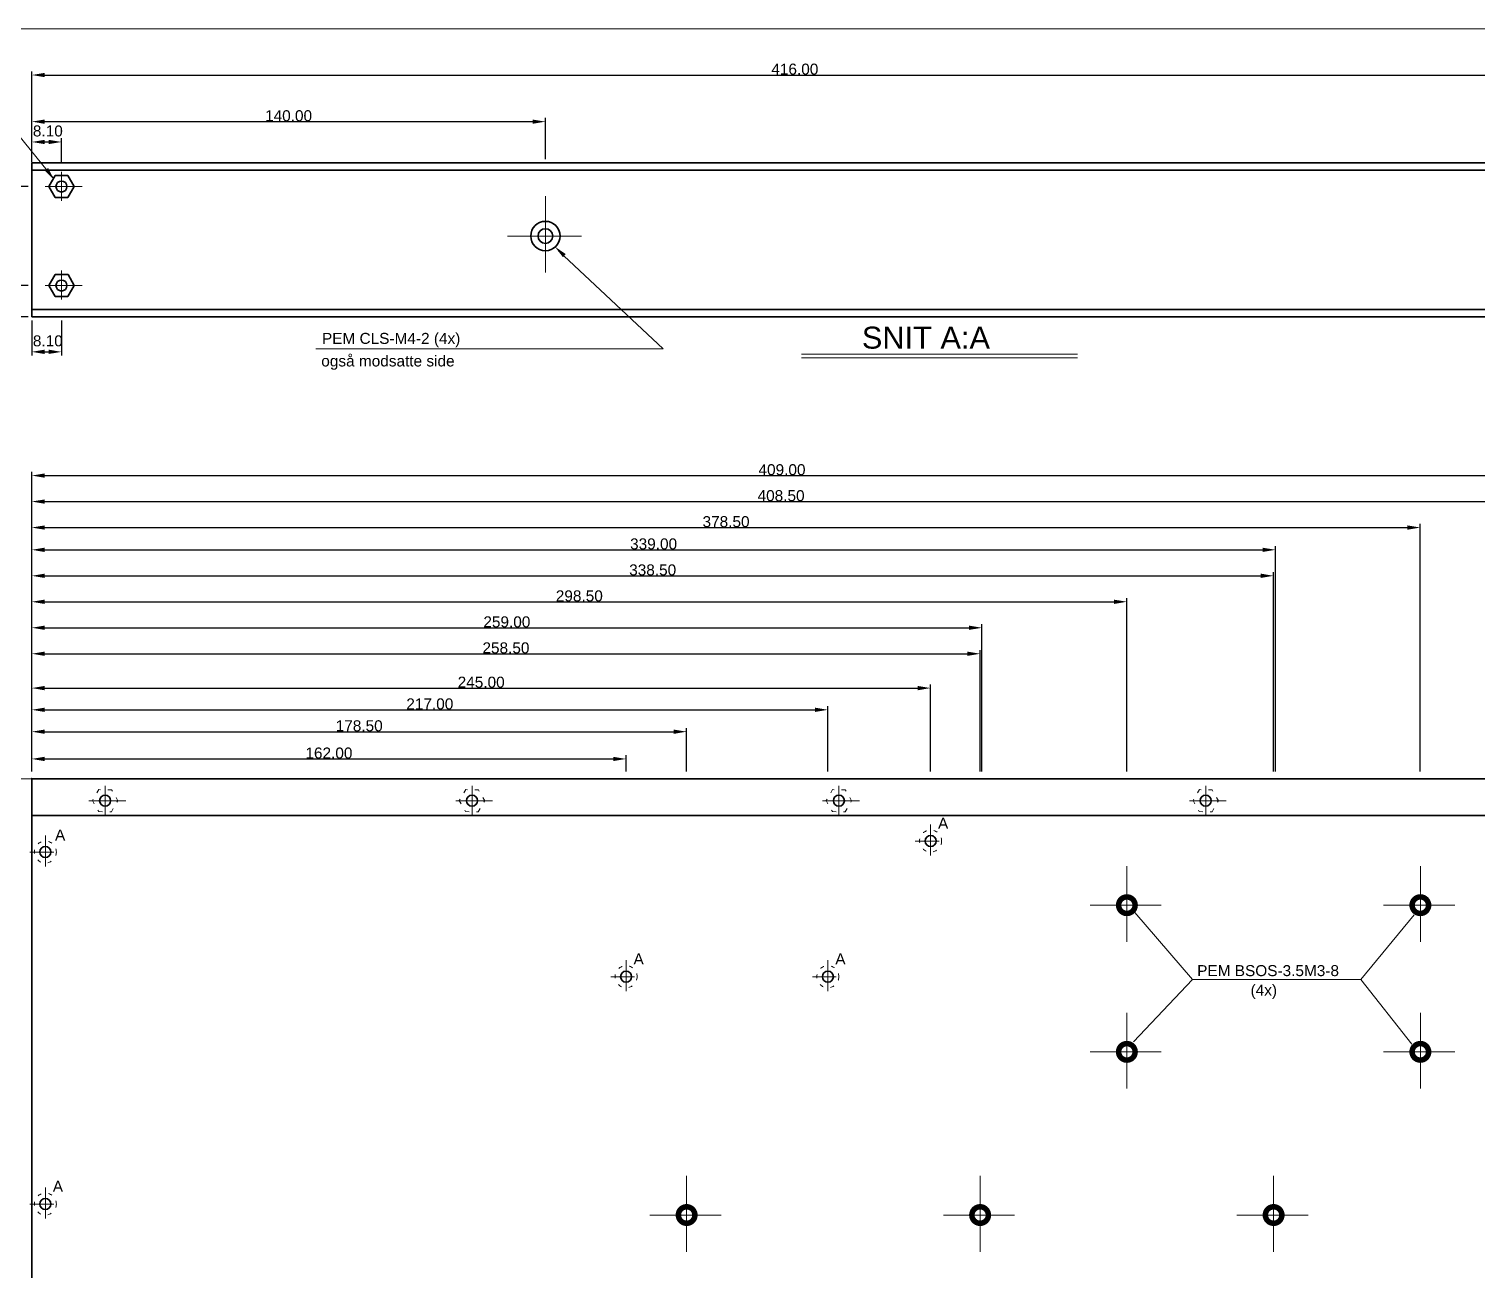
# Model space of a CAD drawing. Extents: x 20 to 965, y 10 to 705.
# Drawn here: x 358.3 to 753, y 366.5 to 705 of the extents above; entities that cross this region are included whole.
import ezdxf

# ---------------------------------------------------------------- set-up
doc = ezdxf.new("R2010")
doc.units = 0
doc.header["$MEASUREMENT"] = 0
doc.linetypes.add('SKJUL1', pattern=[3, 1, -2])
doc.layers.get('0').update_dxf_attribs({"linetype": 'CONTINUOUS'})
doc.layers.get('DEFPOINTS').update_dxf_attribs({"linetype": 'CONTINUOUS'})
for name, color, linetype, lineweight in [('110-1', 10, 'CONTINUOUS', 20), ('110-1M', 3, 'CONTINUOUS', 35), ('110-2DIM', 1, 'CONTINUOUS', 13)]:
    doc.layers.add(name, color=color, linetype=linetype, lineweight=lineweight)
doc.styles.get("Standard").update_dxf_attribs({"font": 'ARIAL.TTF'})
doc.dimstyles.get("Standard").update_dxf_attribs({"dimtxt": 0.18, "dimasz": 0.18, "dimexe": 0.18, "dimexo": 0.0625, "dimgap": 0.09, "dimtad": 0, "dimtih": 1, "dimtoh": 1, "dimdec": 4, "dimzin": 0, "dimdsep": 46, "dimtxsty": 'Standard', "dimcen": 0.09, "dimadec": 0, "dimazin": 0, "dimtfac": 1, "dimtdec": 4, "dimtofl": 0, "dimtmove": 0, "dimatfit": 3, "dimfxl": 0, "dimtolj": 1, "dimtzin": 0, "dimarcsym": 0})

# ---------------------------------------------------------------- blocks, each defined once
blk = doc.blocks.new('*D3')
at = {"color": 0, "linetype": 'ByBlock'}
for p, q in [((305.07, 647.18), (305.07, 637.59)), ((313.17, 647.18), (313.17, 637.59)), ((308.57, 638.59), (309.67, 638.59))]:
    blk.add_line(p, q, dxfattribs=at)
for points in [[(308.57, 638.01), (308.57, 639.18), (305.07, 638.59)], [(309.67, 638.01), (309.67, 639.18), (313.17, 638.59)]]:
    blk.add_solid(points, dxfattribs=at)
at = {"layer": 'DEFPOINTS', "color": 0, "linetype": 'ByBlock'}
for p in [(305.07, 648.18), (313.17, 648.18), (313.17, 638.59)]:
    blk.add_point(p, dxfattribs=at)
at = {"color": 0, "linetype": 'ByBlock'}
blk.add_text('8.10', height=3, dxfattribs=at).set_placement((305.37, 640.09))
blk = doc.blocks.new('*D4')
at = {"color": 0, "linetype": 'ByBlock'}
for p, q in [((305.07, 691.18), (305.07, 697.7)), ((308.57, 696.7), (309.67, 696.7)), ((313.17, 691.18), (313.17, 697.7))]:
    blk.add_line(p, q, dxfattribs=at)
for points in [[(308.57, 696.12), (308.57, 697.28), (305.07, 696.7)], [(309.67, 696.12), (309.67, 697.28), (313.17, 696.7)]]:
    blk.add_solid(points, dxfattribs=at)
at = {"layer": 'DEFPOINTS', "color": 0, "linetype": 'ByBlock'}
for p in [(313.17, 696.7), (305.07, 690.18), (313.17, 690.18)]:
    blk.add_point(p, dxfattribs=at)
at = {"color": 0, "linetype": 'ByBlock'}
blk.add_text('8.10', height=3, dxfattribs=at).set_placement((305.37, 698.2))
blk = doc.blocks.new('*D5')
at = {"color": 0, "linetype": 'ByBlock'}
for p, q in [((304.07, 626.68), (293.22, 626.68)), ((294.22, 621.68), (294.22, 623.18)), ((304.07, 618.18), (293.22, 618.18))]:
    blk.add_line(p, q, dxfattribs=at)
for points in [[(294.8, 623.18), (293.63, 623.18), (294.22, 626.68)], [(294.8, 621.68), (293.63, 621.68), (294.22, 618.18)]]:
    blk.add_solid(points, dxfattribs=at)
at = {"layer": 'DEFPOINTS', "color": 0, "linetype": 'ByBlock'}
for p in [(294.22, 626.68), (305.07, 626.68), (305.07, 618.18)]:
    blk.add_point(p, dxfattribs=at)
at = {"color": 0, "linetype": 'ByBlock'}
blk.add_text('8.50', height=3, rotation=90, dxfattribs=at).set_placement((292.72, 618.18))
blk = doc.blocks.new('*D58')
at = {"layer": '110-2DIM', "color": 0, "lineweight": -2}
for p, q in [((358.07, 662.03), (341.47, 662.03)), ((342.47, 630.03), (342.47, 658.53)), ((358.07, 626.53), (341.47, 626.53))]:
    blk.add_line(p, q, dxfattribs=at)
at = {"layer": '110-2DIM', "color": 0}
for points in [[(341.89, 658.53), (343.06, 658.53), (342.47, 662.03)], [(341.89, 630.03), (343.06, 630.03), (342.47, 626.53)]]:
    blk.add_solid(points, dxfattribs=at)
at = {"layer": 'DEFPOINTS', "color": 0}
for p in [(342.47, 662.03), (359.07, 662.03), (359.07, 626.53)]:
    blk.add_point(p, dxfattribs=at)
at = {"layer": '110-2DIM', "color": 0, "insert": (340.88, 644.28), "char_height": 3, "attachment_point": 5, "rotation": 90}
blk.add_mtext('\\A1;35.50', dxfattribs=at)
blk = doc.blocks.new('*D56')
at = {"layer": '110-2DIM', "color": 0, "lineweight": -2}
for p, q in [((359.07, 669.53), (359.07, 680.72)), ((362.57, 679.72), (495.57, 679.72)), ((499.07, 669.53), (499.07, 680.72))]:
    blk.add_line(p, q, dxfattribs=at)
at = {"layer": '110-2DIM', "color": 0}
for points in [[(362.57, 680.3), (362.57, 679.13), (359.07, 679.72)], [(495.57, 680.3), (495.57, 679.13), (499.07, 679.72)]]:
    blk.add_solid(points, dxfattribs=at)
at = {"layer": 'DEFPOINTS', "color": 0}
for p in [(499.07, 679.72), (359.07, 668.53), (499.07, 668.53)]:
    blk.add_point(p, dxfattribs=at)
at = {"layer": '110-2DIM', "color": 0, "insert": (429.07, 681.31), "char_height": 3, "attachment_point": 5}
blk.add_mtext('\\A1;140.00', dxfattribs=at)
blk = doc.blocks.new('*D55')
at = {"layer": '110-2DIM', "color": 0, "lineweight": -2}
for p, q in [((359.07, 669.53), (359.07, 693.43)), ((362.57, 692.43), (771.57, 692.43)), ((775.07, 669.53), (775.07, 693.43))]:
    blk.add_line(p, q, dxfattribs=at)
at = {"layer": '110-2DIM', "color": 0}
for points in [[(362.57, 693.02), (362.57, 691.85), (359.07, 692.43)], [(771.57, 693.02), (771.57, 691.85), (775.07, 692.43)]]:
    blk.add_solid(points, dxfattribs=at)
at = {"layer": 'DEFPOINTS', "color": 0}
for p in [(775.07, 692.43), (359.07, 668.53), (775.07, 668.53)]:
    blk.add_point(p, dxfattribs=at)
at = {"layer": '110-2DIM', "color": 0, "insert": (567.07, 694.02), "char_height": 3, "attachment_point": 5}
blk.add_mtext('\\A1;416.00', dxfattribs=at)
blk = doc.blocks.new('*D26')
at = {"layer": '110-2DIM', "color": 0, "lineweight": -2}
for p, q in [((359.07, 502.53), (359.07, 514.35)), ((362.57, 513.35), (534.07, 513.35)), ((537.57, 502.53), (537.57, 514.35))]:
    blk.add_line(p, q, dxfattribs=at)
at = {"layer": '110-2DIM', "color": 0}
for points in [[(362.57, 513.93), (362.57, 512.76), (359.07, 513.35)], [(534.07, 513.93), (534.07, 512.76), (537.57, 513.35)]]:
    blk.add_solid(points, dxfattribs=at)
at = {"layer": 'DEFPOINTS', "color": 0}
for p in [(537.57, 513.35), (359.07, 501.53), (537.57, 501.53)]:
    blk.add_point(p, dxfattribs=at)
at = {"layer": '110-2DIM', "color": 0, "insert": (448.32, 514.94), "char_height": 3, "attachment_point": 5}
blk.add_mtext('\\A1;178.50', dxfattribs=at)
blk = doc.blocks.new('*D25')
at = {"layer": '110-2DIM', "color": 0, "lineweight": -2}
for p, q in [((359.07, 502.53), (359.07, 535.6)), ((362.57, 534.6), (614.07, 534.6)), ((617.57, 502.53), (617.57, 535.6))]:
    blk.add_line(p, q, dxfattribs=at)
at = {"layer": '110-2DIM', "color": 0}
for points in [[(362.57, 535.19), (362.57, 534.02), (359.07, 534.6)], [(614.07, 535.19), (614.07, 534.02), (617.57, 534.6)]]:
    blk.add_solid(points, dxfattribs=at)
at = {"layer": 'DEFPOINTS', "color": 0}
for p in [(617.57, 534.6), (359.07, 501.53), (617.57, 501.53)]:
    blk.add_point(p, dxfattribs=at)
at = {"layer": '110-2DIM', "color": 0, "insert": (488.32, 536.19), "char_height": 3, "attachment_point": 5}
blk.add_mtext('\\A1;258.50', dxfattribs=at)
blk = doc.blocks.new('*D24')
at = {"layer": '110-2DIM', "color": 0, "lineweight": -2}
for p, q in [((359.07, 502.53), (359.07, 542.69)), ((362.57, 541.69), (614.57, 541.69)), ((618.07, 502.53), (618.07, 542.69))]:
    blk.add_line(p, q, dxfattribs=at)
at = {"layer": '110-2DIM', "color": 0}
for points in [[(362.57, 542.27), (362.57, 541.11), (359.07, 541.69)], [(614.57, 542.27), (614.57, 541.11), (618.07, 541.69)]]:
    blk.add_solid(points, dxfattribs=at)
at = {"layer": 'DEFPOINTS', "color": 0}
for p in [(618.07, 541.69), (359.07, 501.53), (618.07, 501.53)]:
    blk.add_point(p, dxfattribs=at)
at = {"layer": '110-2DIM', "color": 0, "insert": (488.57, 543.28), "char_height": 3, "attachment_point": 5}
blk.add_mtext('\\A1;259.00', dxfattribs=at)
blk = doc.blocks.new('*D23')
at = {"layer": '110-2DIM', "color": 0, "lineweight": -2}
for p, q in [((359.07, 502.53), (359.07, 549.78)), ((362.57, 548.78), (654.07, 548.78)), ((657.57, 502.53), (657.57, 549.78))]:
    blk.add_line(p, q, dxfattribs=at)
at = {"layer": '110-2DIM', "color": 0}
for points in [[(362.57, 549.36), (362.57, 548.19), (359.07, 548.78)], [(654.07, 549.36), (654.07, 548.19), (657.57, 548.78)]]:
    blk.add_solid(points, dxfattribs=at)
at = {"layer": 'DEFPOINTS', "color": 0}
for p in [(657.57, 548.78), (359.07, 501.53), (657.57, 501.53)]:
    blk.add_point(p, dxfattribs=at)
at = {"layer": '110-2DIM', "color": 0, "insert": (508.32, 550.37), "char_height": 3, "attachment_point": 5}
blk.add_mtext('\\A1;298.50', dxfattribs=at)
blk = doc.blocks.new('*D22')
at = {"layer": '110-2DIM', "color": 0, "lineweight": -2}
for p, q in [((359.07, 502.53), (359.07, 556.86)), ((697.57, 502.53), (697.57, 556.86)), ((362.57, 555.86), (694.07, 555.86))]:
    blk.add_line(p, q, dxfattribs=at)
at = {"layer": '110-2DIM', "color": 0}
for points in [[(362.57, 556.45), (362.57, 555.28), (359.07, 555.86)], [(694.07, 556.45), (694.07, 555.28), (697.57, 555.86)]]:
    blk.add_solid(points, dxfattribs=at)
at = {"layer": 'DEFPOINTS', "color": 0}
for p in [(697.57, 555.86), (359.07, 501.53), (697.57, 501.53)]:
    blk.add_point(p, dxfattribs=at)
at = {"layer": '110-2DIM', "color": 0, "insert": (528.32, 557.45), "char_height": 3, "attachment_point": 5}
blk.add_mtext('\\A1;338.50', dxfattribs=at)
blk = doc.blocks.new('*D21')
at = {"layer": '110-2DIM', "color": 0, "lineweight": -2}
for p, q in [((359.07, 502.53), (359.07, 563.95)), ((362.57, 562.95), (694.57, 562.95)), ((698.07, 502.53), (698.07, 563.95))]:
    blk.add_line(p, q, dxfattribs=at)
at = {"layer": '110-2DIM', "color": 0}
for points in [[(362.57, 563.53), (362.57, 562.36), (359.07, 562.95)], [(694.57, 563.53), (694.57, 562.36), (698.07, 562.95)]]:
    blk.add_solid(points, dxfattribs=at)
at = {"layer": 'DEFPOINTS', "color": 0}
for p in [(698.07, 562.95), (359.07, 501.53), (698.07, 501.53)]:
    blk.add_point(p, dxfattribs=at)
at = {"layer": '110-2DIM', "color": 0, "insert": (528.57, 564.54), "char_height": 3, "attachment_point": 5}
blk.add_mtext('\\A1;339.00', dxfattribs=at)
blk = doc.blocks.new('*D20')
at = {"layer": '110-2DIM', "color": 0, "lineweight": -2}
for p, q in [((359.07, 502.53), (359.07, 570.02)), ((362.57, 569.02), (734.07, 569.02)), ((737.57, 502.53), (737.57, 570.02))]:
    blk.add_line(p, q, dxfattribs=at)
at = {"layer": '110-2DIM', "color": 0}
for points in [[(362.57, 569.6), (362.57, 568.44), (359.07, 569.02)], [(734.07, 569.6), (734.07, 568.44), (737.57, 569.02)]]:
    blk.add_solid(points, dxfattribs=at)
at = {"layer": 'DEFPOINTS', "color": 0}
for p in [(737.57, 569.02), (359.07, 501.53), (737.57, 501.53)]:
    blk.add_point(p, dxfattribs=at)
at = {"layer": '110-2DIM', "color": 0, "insert": (548.32, 570.61), "char_height": 3, "attachment_point": 5}
blk.add_mtext('\\A1;378.50', dxfattribs=at)
blk = doc.blocks.new('*D19')
at = {"layer": '110-2DIM', "color": 0, "lineweight": -2}
for p, q in [((359.07, 502.53), (359.07, 577.11)), ((767.57, 502.53), (767.57, 577.11)), ((362.57, 576.11), (764.07, 576.11))]:
    blk.add_line(p, q, dxfattribs=at)
at = {"layer": '110-2DIM', "color": 0}
for points in [[(362.57, 576.69), (362.57, 575.52), (359.07, 576.11)], [(764.07, 576.69), (764.07, 575.52), (767.57, 576.11)]]:
    blk.add_solid(points, dxfattribs=at)
at = {"layer": 'DEFPOINTS', "color": 0}
for p in [(767.57, 576.11), (359.07, 501.53), (767.57, 501.53)]:
    blk.add_point(p, dxfattribs=at)
at = {"layer": '110-2DIM', "color": 0, "insert": (563.32, 577.7), "char_height": 3, "attachment_point": 5}
blk.add_mtext('\\A1;408.50', dxfattribs=at)
blk = doc.blocks.new('*D15')
at = {"layer": '110-2DIM', "color": 0, "lineweight": -2}
for p, q in [((359.07, 502.53), (359.07, 584.19)), ((362.57, 583.19), (764.57, 583.19)), ((768.07, 502.53), (768.07, 584.19))]:
    blk.add_line(p, q, dxfattribs=at)
at = {"layer": '110-2DIM', "color": 0}
for points in [[(362.57, 583.78), (362.57, 582.61), (359.07, 583.19)], [(764.57, 583.78), (764.57, 582.61), (768.07, 583.19)]]:
    blk.add_solid(points, dxfattribs=at)
at = {"layer": 'DEFPOINTS', "color": 0}
for p in [(768.07, 583.19), (359.07, 501.53), (768.07, 501.53)]:
    blk.add_point(p, dxfattribs=at)
at = {"layer": '110-2DIM', "color": 0, "insert": (563.57, 584.78), "char_height": 3, "attachment_point": 5}
blk.add_mtext('\\A1;409.00', dxfattribs=at)
blk = doc.blocks.new('*D18')
at = {"layer": '110-2DIM', "color": 0, "lineweight": -2}
for p, q in [((359.07, 502.53), (359.07, 520.32)), ((362.57, 519.32), (572.57, 519.32)), ((576.07, 502.53), (576.07, 520.32))]:
    blk.add_line(p, q, dxfattribs=at)
at = {"layer": '110-2DIM', "color": 0}
for points in [[(362.57, 519.9), (362.57, 518.73), (359.07, 519.32)], [(572.57, 519.9), (572.57, 518.73), (576.07, 519.32)]]:
    blk.add_solid(points, dxfattribs=at)
at = {"layer": 'DEFPOINTS', "color": 0}
for p in [(576.07, 519.32), (359.07, 501.53), (576.07, 501.53)]:
    blk.add_point(p, dxfattribs=at)
at = {"layer": '110-2DIM', "color": 0, "insert": (467.57, 520.91), "char_height": 3, "attachment_point": 5}
blk.add_mtext('\\A1;217.00', dxfattribs=at)
blk = doc.blocks.new('*D17')
at = {"layer": '110-2DIM', "color": 0, "lineweight": -2}
for p, q in [((359.07, 502.53), (359.07, 526.24)), ((362.57, 525.24), (600.57, 525.24)), ((604.07, 502.53), (604.07, 526.24))]:
    blk.add_line(p, q, dxfattribs=at)
at = {"layer": '110-2DIM', "color": 0}
for points in [[(362.57, 525.82), (362.57, 524.65), (359.07, 525.24)], [(600.57, 525.82), (600.57, 524.65), (604.07, 525.24)]]:
    blk.add_solid(points, dxfattribs=at)
at = {"layer": 'DEFPOINTS', "color": 0}
for p in [(604.07, 525.24), (359.07, 501.53), (604.07, 501.53)]:
    blk.add_point(p, dxfattribs=at)
at = {"layer": '110-2DIM', "color": 0, "insert": (481.57, 526.83), "char_height": 3, "attachment_point": 5}
blk.add_mtext('\\A1;245.00', dxfattribs=at)
blk = doc.blocks.new('*D16')
at = {"layer": '110-2DIM', "color": 0, "lineweight": -2}
for p, q in [((359.07, 502.53), (359.07, 506.92)), ((362.57, 505.92), (517.57, 505.92)), ((521.07, 502.53), (521.07, 506.92))]:
    blk.add_line(p, q, dxfattribs=at)
at = {"layer": '110-2DIM', "color": 0}
for points in [[(362.57, 506.5), (362.57, 505.33), (359.07, 505.92)], [(517.57, 506.5), (517.57, 505.33), (521.07, 505.92)]]:
    blk.add_solid(points, dxfattribs=at)
at = {"layer": 'DEFPOINTS', "color": 0}
for p in [(521.07, 505.92), (359.07, 501.53), (521.07, 501.53)]:
    blk.add_point(p, dxfattribs=at)
at = {"layer": '110-2DIM', "color": 0, "insert": (440.07, 507.51), "char_height": 3, "attachment_point": 5}
blk.add_mtext('\\A1;162.00', dxfattribs=at)

msp = doc.modelspace()

# ---------------------------------------------------------------- linework, layer by layer
at = {"layer": '110-1'}
msp.add_line((965, 705), (20, 705), dxfattribs=at)
at = {"layer": '110-1M', "linetype": 'Continuous'}
msp.add_line((359.07412, 626.52671), (359.07412, 668.52671), dxfattribs=at)
at = {"layer": '110-1M'}
for p, q in [((819.07412, 668.52671), (359.07412, 668.52671)), ((817.07412, 666.52671), (359.07412, 666.52671)), ((363.70412, 662.01671), (365.43412, 665.03671)), ((365.43412, 665.01671), (368.94412, 665.01671)), ((368.94412, 665.01671), (370.62412, 662.01671)), ((365.43412, 659.01671), (363.70412, 662.01671)), ((370.62412, 662.01671), (368.89412, 659.01671)), ((368.89412, 659.01671), (365.43412, 659.01671)), ((363.73412, 635.02671), (365.47412, 638.01671)), ((365.44412, 638.01671), (368.96412, 638.01671)), ((368.96412, 638.01671), (370.63412, 635.02671)), ((365.42412, 632.01671), (363.73412, 635.02671)), ((368.91412, 632.04671), (365.42412, 632.01671)), ((370.63412, 635.02671), (368.91412, 632.04671)), ((817.07412, 628.52671), (359.07412, 628.52671)), ((819.07412, 626.52671), (359.07412, 626.52671)), ((359.07412, 76.52671), (359.07412, 500.52671)), ((359.07412, 500.52671), (819.07412, 500.52671)), ((359.07412, 490.52671), (809.07412, 490.52671))]:
    msp.add_line(p, q, dxfattribs=at)
at = {"layer": '110-1M', "const_width": 1.5}
for points in [[(655.32764, 466.03092, 1), (659.82764, 466.03092, 1)], [(735.32764, 466.03092, 1), (739.82764, 466.03092, 1)], [(655.32764, 426.03092, 1), (659.82764, 426.03092, 1)], [(735.32764, 426.03092, 1), (739.82764, 426.03092, 1)], [(535.32764, 381.53092, 1), (539.82764, 381.53092, 1)], [(615.32764, 381.53092, 1), (619.82764, 381.53092, 1)], [(695.32764, 381.53092, 1), (699.82764, 381.53092, 1)]]:
    msp.add_lwpolyline(points, format="xyb", close=True, dxfattribs=at)
at = {"layer": '110-1M', "linetype": 'Continuous'}
for centre, radius in [((367.17045, 662.0278), 1.5), ((499.07071, 648.52367), 4), ((499.07071, 648.52367), 2), ((367.17045, 635.0278), 1.5), ((379.07, 494.53), 1.5), ((479.07, 494.53), 1.5), ((579.07, 494.53), 1.5), ((679.07, 494.53), 1.5), ((362.77765, 480.52826), 1.5), ((604.07765, 483.52826), 1.5), ((521.07765, 446.52826), 1.5), ((576.07765, 446.52826), 1.5), ((362.77765, 384.52826), 1.5)]:
    msp.add_circle(centre, radius, dxfattribs=at)
at = {"layer": '110-1M', "color": 0, "linetype": 'ByBlock'}
msp.add_point((359.07412, 500.52671), dxfattribs=at)
at = {"layer": '110-2DIM'}
for p, q in [((364.81858, 664.47428), (352.41858, 679.71428)), ((502.6077, 644.48671), (531.1577, 617.77671)), ((531.1577, 617.77671), (436.5377, 617.77671)), ((659.71498, 464.01593), (675.50543, 445.75545)), ((721.32868, 445.75545), (735.88067, 463.39693)), ((675.50543, 445.75545), (659.40537, 428.73297)), ((675.50543, 445.75545), (721.32868, 445.75545)), ((721.32868, 445.75545), (735.26143, 428.11397))]:
    msp.add_line(p, q, dxfattribs=at)
at = {"layer": '110-2DIM', "color": 1, "linetype": 'Continuous'}
for p, q in [((367.17642, 666.06086), (367.17642, 658.16432)), ((372.79442, 662.02561), (362.74117, 662.02561)), ((499.07071, 638.55367), (499.07071, 659.37687)), ((488.77071, 648.52367), (508.94826, 648.52367)), ((367.17642, 639.09086), (367.17642, 631.19432)), ((372.81442, 635.02561), (362.76117, 635.02561)), ((379.07596, 498.56306), (379.07596, 490.51305)), ((479.07596, 498.56306), (479.07596, 490.51305)), ((579.07596, 498.56306), (579.07596, 490.51305)), ((679.07596, 498.56306), (679.07596, 490.51305)), ((384.67397, 494.52781), (374.62072, 494.52781)), ((484.67397, 494.52781), (474.62072, 494.52781)), ((584.67397, 494.52781), (574.62072, 494.52781)), ((684.67397, 494.52781), (674.62072, 494.52781))]:
    msp.add_line(p, q, dxfattribs=at)
at = {"layer": '110-2DIM', "linetype": 'Continuous'}
for p, q in [((568.86523, 616.28173), (644.08877, 616.28173)), ((568.86523, 615.31341), (644.08877, 615.31341)), ((604.07765, 488.06272), (604.07765, 479.56272)), ((362.77765, 485.06272), (362.77765, 476.56272)), ((599.87826, 483.52826), (606.37826, 483.52826)), ((358.57826, 480.52826), (365.07826, 480.52826)), ((521.07765, 451.06272), (521.07765, 442.56272)), ((576.07765, 451.06272), (576.07765, 442.56272)), ((516.87826, 446.52826), (523.37826, 446.52826)), ((571.87826, 446.52826), (578.37826, 446.52826)), ((362.77765, 389.06272), (362.77765, 380.56272)), ((358.57826, 384.52826), (365.07826, 384.52826))]:
    msp.add_line(p, q, dxfattribs=at)
at = {"layer": '110-2DIM', "color": 0, "linetype": 'ByBlock'}
msp.add_line((359.07412, 500.52671), (294.29889, 500.52671), dxfattribs=at)
at = {"layer": '110-2DIM', "color": 1}
for p, q in [((657.57764, 456.03092), (657.57764, 476.67877)), ((737.57764, 456.03092), (737.57764, 476.67877)), ((647.56764, 466.03092), (666.9608, 466.03092)), ((727.56764, 466.03092), (746.9608, 466.03092)), ((657.57764, 416.03092), (657.57764, 436.67877)), ((737.57764, 416.03092), (737.57764, 436.67877)), ((647.56764, 426.03092), (666.9608, 426.03092)), ((727.56764, 426.03092), (746.9608, 426.03092)), ((537.57764, 371.53092), (537.57764, 392.17877)), ((617.57764, 371.53092), (617.57764, 392.17877)), ((697.57764, 371.53092), (697.57764, 392.17877)), ((527.56764, 381.53092), (546.9608, 381.53092)), ((607.56764, 381.53092), (626.9608, 381.53092)), ((687.56764, 381.53092), (706.9608, 381.53092))]:
    msp.add_line(p, q, dxfattribs=at)
at = {"layer": '110-2DIM', "color": 1, "linetype": 'SKJUL1'}
for points in [[(377.32461, 491.53774), (380.78868, 491.52232), (382.53407, 494.51458), (380.81539, 497.52226), (377.35132, 497.53768), (375.60593, 494.54542)], [(477.32461, 491.53774), (480.78868, 491.52232), (482.53407, 494.51458), (480.81539, 497.52226), (477.35132, 497.53768), (475.60593, 494.54542)], [(577.32461, 491.53774), (580.78868, 491.52232), (582.53407, 494.51458), (580.81539, 497.52226), (577.35132, 497.53768), (575.60593, 494.54542)], [(677.32461, 491.53774), (680.78868, 491.52232), (682.53407, 494.51458), (680.81539, 497.52226), (677.35132, 497.53768), (675.60593, 494.54542)]]:
    msp.add_lwpolyline(points, close=True, dxfattribs=at)
for centre in [(604.07765, 483.52826), (362.77765, 480.52826), (521.07765, 446.52826), (576.07765, 446.52826), (362.77765, 384.52826)]:
    msp.add_circle(centre, 3, dxfattribs=at)
at = {"layer": '110-2DIM', "linetype": 'ByBlock'}
for points in [[(363.53407, 667.08607), (362.59042, 666.40004), (365.12033, 663.9121)], [(503.84112, 642.76099), (504.63993, 643.61129), (501.68963, 645.58258)]]:
    msp.add_solid(points, dxfattribs=at)

# ---------------------------------------------------------------- texts
at = {"layer": '110-2DIM', "linetype": 'Continuous'}
msp.add_text('SNIT A:A', height=6, dxfattribs=at).set_placement((585.34198, 617.80772))
at = {"layer": '110-2DIM'}
for s, p in [('PEM CLS-M4-2 (4x)', (438.17206, 619.11138)), ('også modsatte side', (437.9877, 612.95671)), ('A', (606.10007, 486.87584)), ('A', (365.40529, 483.66628)), ('A', (523.10007, 449.87584)), ('A', (578.10007, 449.87584)), ('PEM BSOS-3.5M3-8', (676.7439, 446.68395)), ('(4x)', (691.29588, 441.37445)), ('A', (364.80007, 387.87584))]:
    msp.add_text(s, height=3, dxfattribs=at).set_placement(p)

# ---------------------------------------------------------------- dimensions: what is measured, and where the dimension line sits
for base, p1, p2, picture, middle in [((775.07412, 692.43277), (359.07412, 668.52671), (775.07412, 668.52671), '*D55', (567.07412, 694.02277)), ((499.07412, 679.71589), (359.07412, 668.52671), (499.07412, 668.52671), '*D56', (429.07412, 681.30589)), ((768.07412, 583.19214), (359.07412, 501.52671), (768.07412, 501.52671), '*D15', (563.57412, 584.78214)), ((767.57412, 576.10651), (359.07412, 501.52671), (767.57412, 501.52671), '*D19', (563.32412, 577.69651)), ((737.57412, 569.02087), (359.07412, 501.52671), (737.57412, 501.52671), '*D20', (548.32412, 570.61087)), ((698.07412, 562.94747), (359.07412, 501.52671), (698.07412, 501.52671), '*D21', (528.57412, 564.53747)), ((697.57412, 555.86184), (359.07412, 501.52671), (697.57412, 501.52671), '*D22', (528.32412, 557.45184)), ((657.57412, 548.77621), (359.07412, 501.52671), (657.57412, 501.52671), '*D23', (508.32412, 550.36621)), ((618.07412, 541.69057), (359.07412, 501.52671), (618.07412, 501.52671), '*D24', (488.57412, 543.28057)), ((617.57412, 534.60494), (359.07412, 501.52671), (617.57412, 501.52671), '*D25', (488.32412, 536.19494)), ((604.07412, 525.23728), (359.07412, 501.52671), (604.07412, 501.52671), '*D17', (481.57412, 526.82728)), ((576.07412, 519.31651), (359.07412, 501.52671), (576.07412, 501.52671), '*D18', (467.57412, 520.90651)), ((537.57412, 513.34804), (359.07412, 501.52671), (537.57412, 501.52671), '*D26', (448.32412, 514.93804)), ((521.07412, 505.91687), (359.07412, 501.52671), (521.07412, 501.52671), '*D16', (440.07412, 507.50687))]:
    dim = msp.add_linear_dim(base=base, p1=p1, p2=p2, dimstyle='Standard', override={"dimtxt": 3, "dimasz": 3.5, "dimexe": 1, "dimexo": 1, "dimtad": 1, "dimtih": 0, "dimtoh": 0, "dimdec": 2, "dimtdec": 2, "dimtix": 1, "dimtmove": 2}, dxfattribs=at)
    dim.commit()
    dim.dimension.update_dxf_attribs({"geometry": picture, "text_midpoint": middle})
at = {"layer": '110-2DIM', "linetype": 'Continuous'}
for base, p1, p2, picture, middle, set_off in [((367.17412, 674.17514), (359.07412, 667.65346), (367.17412, 667.65346), '*D4', (363.12412, 677.17514), (54, -22.52325)), ((367.17412, 616.94262), (359.07412, 626.52671), (367.17412, 626.52671), '*D3', (363.12412, 619.94262), (54, -21.65))]:
    dim = msp.add_linear_dim(base=base, p1=p1, p2=p2, dimstyle='Standard', dxfattribs=at)
    dim.commit()
    dim.dimension.update_dxf_attribs({"geometry": picture, "text_midpoint": middle, "insert": set_off})
at = {"layer": '110-2DIM'}
dim = msp.add_linear_dim(base=(342.47266, 662.03), p1=(359.07, 626.53), p2=(359.07, 662.03), angle=90, dimstyle='Standard', override={"dimtxt": 3, "dimasz": 3.5, "dimexe": 1, "dimexo": 1, "dimtad": 1, "dimtih": 0, "dimtoh": 0, "dimdec": 2, "dimtdec": 2, "dimtix": 1, "dimtmove": 2}, dxfattribs=at)
dim.commit()
dim.dimension.update_dxf_attribs({"geometry": '*D58', "text_midpoint": (340.88266, 644.28)})
dim = msp.add_linear_dim(base=(348.2172, 635.03), p1=(359.07, 626.53), p2=(359.07, 635.03), angle=90, dimstyle='Standard', dxfattribs=at)
dim.commit()
dim.dimension.update_dxf_attribs({"geometry": '*D5', "text_midpoint": (345.2172, 630.78), "insert": (54, 8.35)})

doc.saveas('drawing.dxf')
